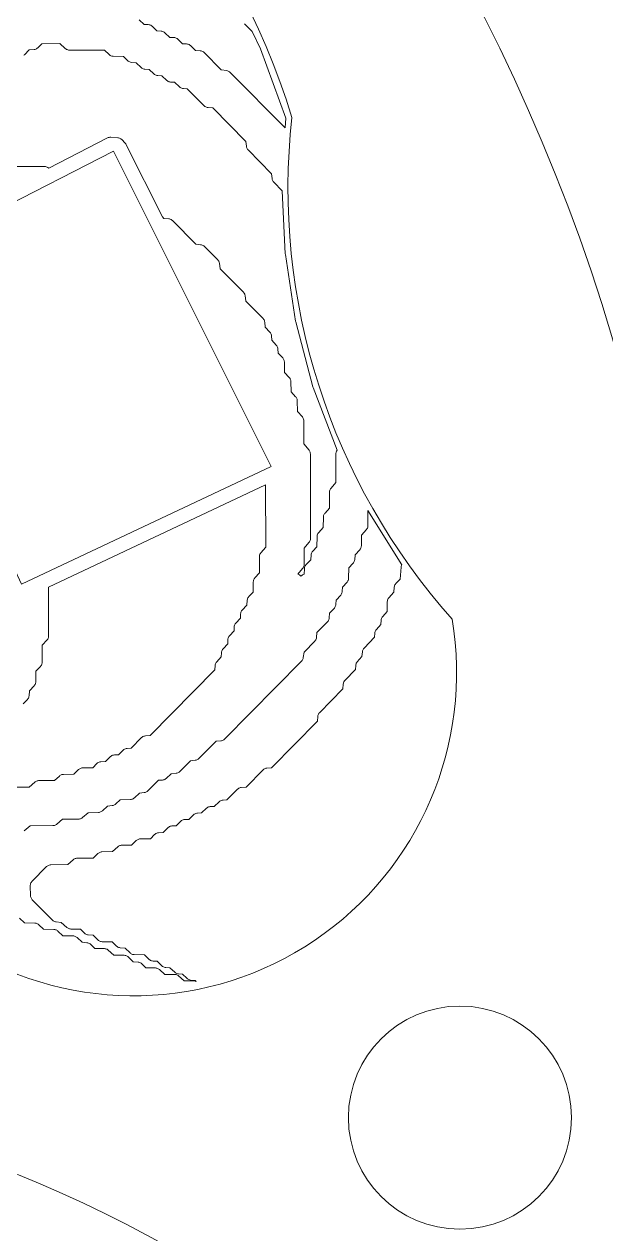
# Model space of a CAD drawing. Header units: inches. Extents: x 36 to 190, y -75 to 56.
# Drawn here: x 62.41 to 64.83, y -15.03 to -10.01 of the extents above; entities that cross this region are included whole.
import ezdxf

# ---------------------------------------------------------------- set-up
doc = ezdxf.new("R2010")
doc.units = ezdxf.units.IN
doc.layers.add('01_ORIGINAL_CAD', color=7, linetype='CONTINUOUS', lineweight=20)
doc.layers.add('02_APPROVED_PDF_OUTLINES', color=7, linetype='CONTINUOUS', lineweight=15)

# ---------------------------------------------------------------- blocks, each defined once
blk = doc.blocks.new('04_NAUTILUS')
at = {"layer": '01_ORIGINAL_CAD'}
for points in [[(60.2903, 39.7397, -0.300089), (65.1799, 32.5384)], [(59.9983, 35.3223), (60.235, 35.0586), (61.8312, 36.8162), (61.9333, 37.4176, -0.214593), (63.5216, 35.6018, 0.212382), (64.1876, 33.5175, -0.642649), (62.1657, 32.1496, 0.132984), (51.6147, 31.858, -0.471407), (50.9129, 32.2446)], [(53.6498, 30.945, -0.14301), (60.2429, 31.6303, -0.286424), (65.3601, 28.4306), (66.4807, 23.8898, -0.272091), (64.8996, 18.9541), (63.6613, 17.5325)]]:
    blk.add_lwpolyline(points, format="xyb", dxfattribs=at)
blk.add_lwpolyline([(61.7958, 34.9574), (62.7801, 35.4615), (63.4352, 34.1523), (62.3986, 33.6635)], close=True, dxfattribs=at)
blk.add_circle((64.2199, 31.4476), 0.4633, dxfattribs=at)
at = {"layer": '02_APPROVED_PDF_OUTLINES'}
for points in [[(63.3251, 35.9898), (63.3561, 35.9586), (63.3913, 35.8867), (63.4964, 35.5981), (63.4941, 35.5579), (63.2654, 35.7886), (63.263, 35.7907), (63.2603, 35.7925), (63.2574, 35.794), (63.2544, 35.7951), (63.2512, 35.7957), (63.2285, 35.799), (63.1568, 35.8709), (63.1541, 35.8732), (63.1512, 35.8751), (63.148, 35.8766), (63.1447, 35.8776), (63.1413, 35.8782), (63.1213, 35.88), (63.1005, 35.8996), (63.0977, 35.9019), (63.0947, 35.9038), (63.0914, 35.9051), (63.0879, 35.9061), (63.0844, 35.9065), (63.0677, 35.9072), (63.0474, 35.9264), (63.0446, 35.9287), (63.0416, 35.9306), (63.0383, 35.9319), (63.0348, 35.9329), (63.0313, 35.9333), (63.0145, 35.934), (62.9942, 35.9532), (62.9915, 35.9555), (62.9884, 35.9574), (62.9851, 35.9587), (62.9817, 35.9597), (62.9781, 35.9601), (62.9614, 35.9608), (62.9411, 35.98), (62.9383, 35.9823), (62.9353, 35.9842), (62.932, 35.9855), (62.9285, 35.9865), (62.925, 35.9869), (62.9082, 35.9876), (62.8879, 36.0068)], [(62.408, 35.8601), (62.4104, 35.862), (62.431, 35.8817), (62.451, 35.8835), (62.4545, 35.8841), (62.4578, 35.8851), (62.4609, 35.8866), (62.4638, 35.8884), (62.4664, 35.8907), (62.4835, 35.9077), (62.5573, 35.9078), (62.5801, 35.8876), (62.5825, 35.8857), (62.5851, 35.8841), (62.5878, 35.8829), (62.5907, 35.882), (62.5937, 35.8814), (62.5967, 35.8813), (62.7427, 35.8811), (62.7625, 35.8623), (62.7649, 35.8603), (62.7675, 35.8586), (62.7702, 35.8573), (62.7731, 35.8563), (62.7762, 35.8557), (62.7792, 35.8554), (62.8218, 35.8545), (62.8392, 35.8373), (62.8418, 35.835), (62.8447, 35.8331), (62.8479, 35.8317), (62.8512, 35.8307), (62.8546, 35.8301), (62.8746, 35.8284), (62.8954, 35.8087), (62.8981, 35.8064), (62.9012, 35.8046), (62.9045, 35.8032), (62.9079, 35.8023), (62.9115, 35.8019), (62.9282, 35.8011), (62.9485, 35.7819), (62.9513, 35.7796), (62.9543, 35.7778), (62.9576, 35.7764), (62.9611, 35.7755), (62.9646, 35.7751), (62.9814, 35.7743), (63.0016, 35.7551), (63.0044, 35.7528), (63.0075, 35.751), (63.0108, 35.7496), (63.0142, 35.7487), (63.0178, 35.7483), (63.0345, 35.7475), (63.0548, 35.7283), (63.0576, 35.726), (63.0606, 35.7242), (63.0639, 35.7228), (63.0673, 35.7219), (63.0709, 35.7215), (63.0872, 35.7207), (63.158, 35.6497), (63.1606, 35.6475), (63.1636, 35.6455), (63.1667, 35.6441), (63.1701, 35.643), (63.1735, 35.6425), (63.1931, 35.6408), (63.3311, 35.5016), (63.3329, 35.4816), (63.3334, 35.4782), (63.3344, 35.4749), (63.3358, 35.4718), (63.3377, 35.4689), (63.34, 35.4662), (63.4375, 35.3675), (63.4393, 35.3475), (63.4398, 35.3441), (63.4408, 35.3408), (63.4423, 35.3377), (63.4441, 35.3348), (63.4464, 35.3322), (63.4816, 35.2963), (63.4943, 35.0353), (63.4946, 35.0327), (63.5374, 34.7556), (63.5379, 34.753), (63.6091, 34.4826), (63.6099, 34.48), (63.7094, 34.2197), (63.7074, 34.216), (63.706, 34.2132), (63.7051, 34.2102), (63.7045, 34.2071), (63.7043, 34.204), (63.7045, 34.0853), (63.6845, 34.0623), (63.6824, 34.0594), (63.6806, 34.0563), (63.6794, 34.053), (63.6786, 34.0495), (63.6784, 34.0459), (63.6782, 33.9785), (63.6595, 33.9583), (63.6576, 33.956), (63.656, 33.9534), (63.6547, 33.9507), (63.6537, 33.9478), (63.6531, 33.9448), (63.6529, 33.9418), (63.652, 33.8981), (63.6331, 33.8778), (63.6312, 33.8754), (63.6296, 33.8729), (63.6283, 33.8701), (63.6273, 33.8672), (63.6267, 33.8643), (63.6265, 33.8612), (63.6256, 33.8179), (63.6085, 33.8002), (63.6063, 33.7976), (63.6045, 33.7947), (63.603, 33.7916), (63.6021, 33.7883), (63.6015, 33.7849), (63.5998, 33.7645), (63.5803, 33.7435), (63.5784, 33.7412), (63.5768, 33.7387), (63.5755, 33.7359), (63.5745, 33.7331), (63.5739, 33.7301), (63.5736, 33.7271), (63.5731, 33.7049), (63.5719, 33.7045), (63.5688, 33.7032), (63.5659, 33.7014), (63.5632, 33.6992), (63.5595, 33.6958), (63.5558, 33.6993), (63.5531, 33.7014), (63.5502, 33.7032), (63.5471, 33.7045), (63.5464, 33.7047), (63.5464, 33.7053), (63.5664, 33.7283), (63.5686, 33.7312), (63.5703, 33.7343), (63.5715, 33.7377), (63.5723, 33.7411), (63.5726, 33.7447), (63.5727, 33.8126), (63.5928, 33.8357), (63.5949, 33.8386), (63.5966, 33.8417), (63.5979, 33.8451), (63.5986, 33.8486), (63.5989, 33.8522), (63.5985, 34.204), (63.5983, 34.2074), (63.5976, 34.2107), (63.5965, 34.2139), (63.5949, 34.2169), (63.593, 34.2196), (63.5719, 34.2458), (63.5714, 34.3412), (63.5712, 34.3447), (63.5704, 34.3482), (63.5691, 34.3515), (63.5674, 34.3547), (63.5652, 34.3575), (63.5449, 34.3808), (63.5439, 34.4249), (63.5436, 34.4279), (63.543, 34.4309), (63.542, 34.4338), (63.5407, 34.4365), (63.5391, 34.4391), (63.5372, 34.4414), (63.5182, 34.4617), (63.5172, 34.5054), (63.5169, 34.5084), (63.5163, 34.5114), (63.5153, 34.5143), (63.514, 34.517), (63.5124, 34.5196), (63.5105, 34.5219), (63.4915, 34.5422), (63.4905, 34.5859), (63.4902, 34.5889), (63.4896, 34.5919), (63.4886, 34.5948), (63.4873, 34.5975), (63.4857, 34.6001), (63.4838, 34.6024), (63.4646, 34.6229), (63.4638, 34.6401), (63.4634, 34.6436), (63.4625, 34.647), (63.4611, 34.6503), (63.4593, 34.6533), (63.4571, 34.656), (63.4379, 34.6766), (63.4372, 34.6938), (63.4368, 34.6973), (63.4359, 34.7007), (63.4345, 34.7039), (63.4327, 34.707), (63.4305, 34.7097), (63.4109, 34.7307), (63.4091, 34.7511), (63.4085, 34.7545), (63.4075, 34.7578), (63.4061, 34.7609), (63.4042, 34.7638), (63.402, 34.7664), (63.3305, 34.8389), (63.3272, 34.8619), (63.3266, 34.8651), (63.3256, 34.8681), (63.3241, 34.871), (63.3224, 34.8736), (63.3202, 34.876), (63.224, 34.9731), (63.2208, 34.996), (63.2202, 34.9992), (63.2191, 35.0023), (63.2177, 35.0051), (63.2159, 35.0078), (63.2137, 35.0102), (63.1583, 35.0658), (63.1556, 35.068), (63.1527, 35.0699), (63.1496, 35.0714), (63.1462, 35.0724), (63.1428, 35.073), (63.1232, 35.0747), (63.0254, 35.173), (63.0227, 35.1753), (63.0198, 35.1772), (63.0167, 35.1787), (63.0133, 35.1797), (63.0099, 35.1803), (62.9903, 35.182), (62.9837, 35.1886), (62.8337, 35.4883), (62.8318, 35.4915), (62.8295, 35.4944), (62.8154, 35.5092), (62.8132, 35.5113), (62.8107, 35.5131), (62.808, 35.5146), (62.8051, 35.5157), (62.8021, 35.5165), (62.799, 35.5169), (62.769, 35.519), (62.7656, 35.519), (62.7623, 35.5185), (62.759, 35.5176), (62.7559, 35.5163), (62.5114, 35.3913), (62.5075, 35.3936), (62.5045, 35.3952), (62.5013, 35.3963), (62.4979, 35.397), (62.4945, 35.3972), (62.2291, 35.397)], [(62.4093, 32.6388), (62.4352, 32.6601), (62.5292, 32.6604), (62.5322, 32.6606), (62.5352, 32.6611), (62.538, 32.6621), (62.5408, 32.6633), (62.5434, 32.6649), (62.5457, 32.6667), (62.5685, 32.687), (62.6353, 32.6873), (62.6383, 32.6875), (62.6413, 32.6881), (62.6442, 32.689), (62.6469, 32.6902), (62.6495, 32.6918), (62.6519, 32.6937), (62.6748, 32.7141), (62.7182, 32.7151), (62.7213, 32.7154), (62.7243, 32.716), (62.7272, 32.717), (62.73, 32.7183), (62.7325, 32.72), (62.7349, 32.722), (62.7556, 32.7417), (62.7755, 32.7435), (62.779, 32.744), (62.7823, 32.745), (62.7854, 32.7465), (62.7883, 32.7484), (62.7909, 32.7507), (62.8082, 32.7679), (62.8508, 32.7689), (62.8539, 32.7691), (62.8569, 32.7698), (62.8598, 32.7708), (62.8626, 32.7721), (62.8652, 32.7738), (62.8675, 32.7758), (62.8882, 32.7955), (62.9082, 32.7973), (62.9116, 32.7978), (62.9149, 32.7988), (62.9181, 32.8003), (62.921, 32.8022), (62.9236, 32.8045), (62.9676, 32.8488), (62.984, 32.8495), (62.9875, 32.8499), (62.991, 32.8508), (62.9943, 32.8523), (62.9973, 32.8541), (63.0001, 32.8564), (63.0207, 32.8761), (63.0407, 32.8779), (63.0442, 32.8784), (63.0475, 32.8795), (63.0507, 32.8809), (63.0536, 32.8829), (63.0562, 32.8851), (63.1007, 32.9298), (63.1203, 32.9316), (63.1237, 32.9322), (63.127, 32.9332), (63.1302, 32.9347), (63.1331, 32.9366), (63.1358, 32.9389), (63.2067, 33.0104), (63.2263, 33.0122), (63.2297, 33.0128), (63.2331, 33.0138), (63.2363, 33.0153), (63.2392, 33.0172), (63.2418, 33.0195), (63.562, 33.3438), (63.5641, 33.3462), (63.5659, 33.3489), (63.5673, 33.3517), (63.5684, 33.3548), (63.569, 33.3579), (63.5722, 33.381), (63.6169, 33.4267), (63.6191, 33.4293), (63.621, 33.4322), (63.6224, 33.4353), (63.6234, 33.4386), (63.6239, 33.4421), (63.6256, 33.4621), (63.6698, 33.5072), (63.672, 33.5099), (63.6739, 33.5128), (63.6753, 33.5159), (63.6763, 33.5192), (63.6769, 33.5226), (63.6786, 33.543), (63.6981, 33.564), (63.7003, 33.5667), (63.7021, 33.5698), (63.7034, 33.573), (63.7043, 33.5765), (63.7047, 33.58), (63.7054, 33.5971), (63.7245, 33.6177), (63.7267, 33.6204), (63.7285, 33.6235), (63.7299, 33.6267), (63.7308, 33.6302), (63.7312, 33.6337), (63.7319, 33.6508), (63.751, 33.6714), (63.7529, 33.6737), (63.7545, 33.6763), (63.7558, 33.679), (63.7568, 33.6819), (63.7574, 33.6849), (63.7576, 33.6879), (63.7585, 33.7313), (63.7756, 33.749), (63.7778, 33.7516), (63.7796, 33.7545), (63.7811, 33.7576), (63.782, 33.7609), (63.7826, 33.7643), (63.7843, 33.7846), (63.8038, 33.8056), (63.8057, 33.808), (63.8073, 33.8105), (63.8086, 33.8133), (63.8096, 33.8162), (63.8102, 33.8191), (63.8105, 33.8222), (63.8113, 33.8663), (63.8316, 33.8896), (63.8337, 33.8924), (63.8354, 33.8956), (63.8367, 33.8989), (63.8374, 33.9024), (63.8377, 33.9059), (63.8378, 33.9689), (63.978, 33.7435), (63.9766, 33.7404), (63.9756, 33.737), (63.9751, 33.7335), (63.9715, 33.6845), (63.9538, 33.6663), (63.9516, 33.6637), (63.9498, 33.6608), (63.9484, 33.6576), (63.9474, 33.6544), (63.9469, 33.651), (63.9451, 33.6301), (63.9243, 33.6062), (63.9221, 33.6033), (63.9204, 33.6002), (63.9192, 33.5969), (63.9184, 33.5934), (63.9181, 33.5899), (63.918, 33.5492), (63.8993, 33.529), (63.897, 33.5263), (63.8952, 33.5233), (63.8939, 33.52), (63.893, 33.5166), (63.8926, 33.5131), (63.8919, 33.4959), (63.8728, 33.4753), (63.8706, 33.4726), (63.8688, 33.4696), (63.8674, 33.4663), (63.8665, 33.4629), (63.8662, 33.4594), (63.8655, 33.4426), (63.8217, 33.3978), (63.8195, 33.3952), (63.8176, 33.3923), (63.8162, 33.3892), (63.8152, 33.3859), (63.8147, 33.3825), (63.8129, 33.3621), (63.7934, 33.3411), (63.7912, 33.3383), (63.7894, 33.3353), (63.7881, 33.332), (63.7872, 33.3286), (63.7868, 33.3251), (63.7861, 33.3083), (63.7423, 33.2636), (63.7401, 33.261), (63.7382, 33.2581), (63.7368, 33.2549), (63.7358, 33.2516), (63.7353, 33.2482), (63.7336, 33.2282), (63.6364, 33.1293), (63.6342, 33.1267), (63.6323, 33.1238), (63.6309, 33.1207), (63.6299, 33.1173), (63.6294, 33.1139), (63.6277, 33.094), (63.4372, 32.9009), (63.4177, 32.8991), (63.4142, 32.8986), (63.4109, 32.8976), (63.4077, 32.8961), (63.4048, 32.8942), (63.4022, 32.8919), (63.3313, 32.8203), (63.3117, 32.8185), (63.3082, 32.818), (63.3049, 32.817), (63.3017, 32.8155), (63.2988, 32.8136), (63.2962, 32.8113), (63.2522, 32.767), (63.2359, 32.7663), (63.2323, 32.7659), (63.2289, 32.765), (63.2256, 32.7636), (63.2225, 32.7617), (63.2198, 32.7594), (63.1995, 32.7402), (63.1828, 32.7394), (63.1793, 32.739), (63.1758, 32.7381), (63.1725, 32.7367), (63.1695, 32.7348), (63.1667, 32.7325), (63.1465, 32.7133), (63.1298, 32.7125), (63.1262, 32.7121), (63.1228, 32.7112), (63.1195, 32.7098), (63.1164, 32.7079), (63.1137, 32.7057), (63.0935, 32.6864), (63.0768, 32.6857), (63.0732, 32.6852), (63.0697, 32.6843), (63.0665, 32.6829), (63.0634, 32.6811), (63.0606, 32.6788), (63.0404, 32.6595), (63.0237, 32.6588), (63.0202, 32.6584), (63.0167, 32.6574), (63.0134, 32.656), (63.0104, 32.6542), (63.0076, 32.6519), (62.9869, 32.6322), (62.967, 32.6304), (62.9635, 32.6299), (62.9602, 32.6288), (62.9571, 32.6274), (62.9542, 32.6255), (62.9516, 32.6232), (62.9343, 32.606), (62.8917, 32.605), (62.8886, 32.6048), (62.8856, 32.6041), (62.8827, 32.6031), (62.8799, 32.6018), (62.8773, 32.6001), (62.875, 32.5981), (62.8552, 32.5793), (62.8153, 32.579), (62.8123, 32.5788), (62.8094, 32.5782), (62.8065, 32.5773), (62.8038, 32.5761), (62.8012, 32.5745), (62.7988, 32.5727), (62.7759, 32.5522), (62.7325, 32.5512), (62.7294, 32.551), (62.7264, 32.5503), (62.7235, 32.5493), (62.7207, 32.548), (62.7182, 32.5463), (62.7158, 32.5443), (62.696, 32.5255), (62.6297, 32.5252), (62.6266, 32.525), (62.6237, 32.5244), (62.6208, 32.5235), (62.6181, 32.5223), (62.6155, 32.5207), (62.6131, 32.5188), (62.5903, 32.4985), (62.5204, 32.4974), (62.5172, 32.4971), (62.514, 32.4964), (62.511, 32.4954), (62.5081, 32.4939), (62.5054, 32.4921), (62.503, 32.4899), (62.4419, 32.4281), (62.4397, 32.4255), (62.4379, 32.4227), (62.4364, 32.4196), (62.4354, 32.4164), (62.4349, 32.413), (62.4347, 32.4096), (62.4362, 32.3688), (62.4365, 32.3657), (62.4372, 32.3627), (62.4382, 32.3598), (62.4396, 32.357), (62.4414, 32.3544), (62.4434, 32.3521), (62.5273, 32.2675), (62.53, 32.2652), (62.5329, 32.2632), (62.5361, 32.2618), (62.5394, 32.2607), (62.5429, 32.2602), (62.5633, 32.2584), (62.5871, 32.2373), (62.5894, 32.2355), (62.592, 32.2339), (62.5947, 32.2327), (62.5976, 32.2318), (62.6005, 32.2312), (62.6035, 32.231), (62.6431, 32.2308), (62.6603, 32.2137), (62.6629, 32.2115), (62.6658, 32.2096), (62.669, 32.2081), (62.6723, 32.2071), (62.6757, 32.2066), (62.6957, 32.2048), (62.7165, 32.1852), (62.7188, 32.1832), (62.7214, 32.1815), (62.7241, 32.1802), (62.7271, 32.1792), (62.7301, 32.1786), (62.7331, 32.1783), (62.7757, 32.1774), (62.7931, 32.1602), (62.7957, 32.1579), (62.7987, 32.156), (62.8018, 32.1546), (62.8051, 32.1536), (62.8085, 32.153), (62.8285, 32.1512), (62.8493, 32.1316), (62.8516, 32.1296), (62.8542, 32.1279), (62.857, 32.1266), (62.8599, 32.1256), (62.8629, 32.125), (62.8659, 32.1247), (62.9089, 32.1238), (62.929, 32.1048), (62.9317, 32.1025), (62.9348, 32.1007), (62.9381, 32.0993), (62.9415, 32.0984), (62.9451, 32.098), (62.9618, 32.0972), (62.9821, 32.078), (62.9849, 32.0757), (62.9879, 32.0739), (62.9912, 32.0725), (62.9947, 32.0716), (62.9982, 32.0712), (63.0149, 32.0704), (63.0352, 32.0512), (63.038, 32.0489), (63.0411, 32.0471), (63.0443, 32.0457), (63.0478, 32.0448), (63.0514, 32.0444), (63.0678, 32.0436), (63.0854, 32.0262), (63.088, 32.0239), (63.0909, 32.022), (63.094, 32.0206), (63.0974, 32.0196), (63.1008, 32.019), (63.1204, 32.0173), (63.1242, 32.0135), (63.1236, 32.0138), (63.1206, 32.0148), (63.1176, 32.0154), (63.1146, 32.0156), (63.0742, 32.0158), (63.0513, 32.0361), (63.049, 32.0379), (63.0464, 32.0395), (63.0437, 32.0407), (63.0408, 32.0416), (63.0379, 32.0422), (63.0349, 32.0424), (62.9945, 32.0426), (62.9717, 32.0628), (62.9693, 32.0647), (62.9667, 32.0662), (62.964, 32.0675), (62.9611, 32.0684), (62.9582, 32.0689), (62.9552, 32.0691), (62.9156, 32.0693), (62.8984, 32.0864), (62.8958, 32.0887), (62.8929, 32.0905), (62.8897, 32.092), (62.8864, 32.093), (62.883, 32.0936), (62.863, 32.0953), (62.8423, 32.115), (62.8399, 32.117), (62.8373, 32.1186), (62.8346, 32.12), (62.8317, 32.121), (62.8287, 32.1216), (62.8256, 32.1218), (62.7822, 32.1228), (62.7591, 32.1432), (62.7568, 32.1451), (62.7542, 32.1466), (62.7515, 32.1478), (62.7486, 32.1487), (62.7457, 32.1493), (62.7427, 32.1495), (62.7031, 32.1497), (62.6859, 32.1668), (62.6833, 32.169), (62.6804, 32.1709), (62.6772, 32.1724), (62.6739, 32.1734), (62.6705, 32.1739), (62.6505, 32.1757), (62.6298, 32.1954), (62.6274, 32.1973), (62.6248, 32.199), (62.6221, 32.2003), (62.6192, 32.2013), (62.6162, 32.202), (62.6131, 32.2022), (62.5701, 32.2031), (62.5501, 32.2221), (62.5477, 32.2241), (62.5451, 32.2258), (62.5424, 32.2271), (62.5395, 32.2281), (62.5365, 32.2287), (62.5334, 32.229), (62.4905, 32.2299), (62.4704, 32.2489), (62.468, 32.2509), (62.4655, 32.2526), (62.4627, 32.2539), (62.4598, 32.2549), (62.4568, 32.2555), (62.4537, 32.2558), (62.4108, 32.2567), (62.3907, 32.2757)], [(62.4056, 33.1664), (62.4229, 33.1843), (62.4251, 33.1869), (62.427, 33.1898), (62.4284, 33.1929), (62.4294, 33.1962), (62.4299, 33.1996), (62.4316, 33.22), (62.4511, 33.241), (62.453, 33.2433), (62.4547, 33.2459), (62.456, 33.2486), (62.4569, 33.2515), (62.4575, 33.2545), (62.4578, 33.2575), (62.4586, 33.3012), (62.4775, 33.3215), (62.4794, 33.3239), (62.4811, 33.3265), (62.4824, 33.3292), (62.4833, 33.3322), (62.4839, 33.3352), (62.4842, 33.3382), (62.485, 33.4091), (62.5052, 33.4323), (62.5074, 33.4352), (62.5091, 33.4383), (62.5103, 33.4417), (62.5111, 33.4452), (62.5113, 33.4487), (62.5112, 33.6502), (63.4126, 34.0753), (63.4131, 33.8167), (63.393, 33.7937), (63.3909, 33.7908), (63.3892, 33.7877), (63.3879, 33.7844), (63.3871, 33.7809), (63.3869, 33.7773), (63.3868, 33.7098), (63.3681, 33.6897), (63.3661, 33.6873), (63.3645, 33.6848), (63.3632, 33.682), (63.3622, 33.6792), (63.3616, 33.6762), (63.3614, 33.6732), (63.3606, 33.6298), (63.3434, 33.6121), (63.3412, 33.6095), (63.3394, 33.6066), (63.3379, 33.6035), (63.337, 33.6002), (63.3364, 33.5968), (63.3347, 33.5765), (63.3152, 33.5555), (63.313, 33.5527), (63.3112, 33.5497), (63.3098, 33.5464), (63.309, 33.543), (63.3086, 33.5395), (63.3079, 33.5223), (63.2888, 33.5018), (63.2866, 33.499), (63.2848, 33.496), (63.2834, 33.4927), (63.2825, 33.4893), (63.2821, 33.4858), (63.2814, 33.4686), (63.2623, 33.4481), (63.2601, 33.4453), (63.2583, 33.4423), (63.257, 33.439), (63.2561, 33.4356), (63.2557, 33.4321), (63.255, 33.4149), (63.2359, 33.3944), (63.2337, 33.3916), (63.2319, 33.3886), (63.2305, 33.3853), (63.2296, 33.3819), (63.2292, 33.3784), (63.2285, 33.3612), (63.2095, 33.3407), (63.2072, 33.3379), (63.2054, 33.3349), (63.2041, 33.3316), (63.2032, 33.3282), (63.2028, 33.3247), (63.2021, 33.3079), (62.9326, 33.0347), (62.9131, 33.033), (62.9097, 33.0324), (62.9063, 33.0314), (62.9032, 33.0299), (62.9002, 33.028), (62.8976, 33.0257), (62.8536, 32.9815), (62.8373, 32.9807), (62.8337, 32.9803), (62.8303, 32.9794), (62.827, 32.978), (62.8239, 32.9761), (62.8212, 32.9738), (62.801, 32.9546), (62.7843, 32.9538), (62.7807, 32.9534), (62.7772, 32.9525), (62.774, 32.9511), (62.7709, 32.9492), (62.7681, 32.947), (62.7475, 32.9273), (62.7275, 32.9255), (62.7241, 32.9249), (62.7208, 32.9239), (62.7176, 32.9224), (62.7147, 32.9205), (62.7121, 32.9183), (62.6948, 32.901), (62.6522, 32.9001), (62.6491, 32.8998), (62.6461, 32.8992), (62.6432, 32.8982), (62.6405, 32.8968), (62.6379, 32.8952), (62.6355, 32.8932), (62.6155, 32.8742), (62.5726, 32.8732), (62.5695, 32.8729), (62.5665, 32.8723), (62.5636, 32.8713), (62.5609, 32.8699), (62.5583, 32.8683), (62.5559, 32.8663), (62.5362, 32.8474), (62.4698, 32.8471), (62.4668, 32.8469), (62.4638, 32.8464), (62.4609, 32.8455), (62.4582, 32.8442), (62.4556, 32.8427), (62.4533, 32.8408), (62.4305, 32.8205), (62.3371, 32.8202)]]:
    blk.add_lwpolyline(points, dxfattribs=at)

msp = doc.modelspace()

# ---------------------------------------------------------------- block references
msp.add_blockref('04_NAUTILUS', (0, -46))

doc.saveas('drawing.dxf')
